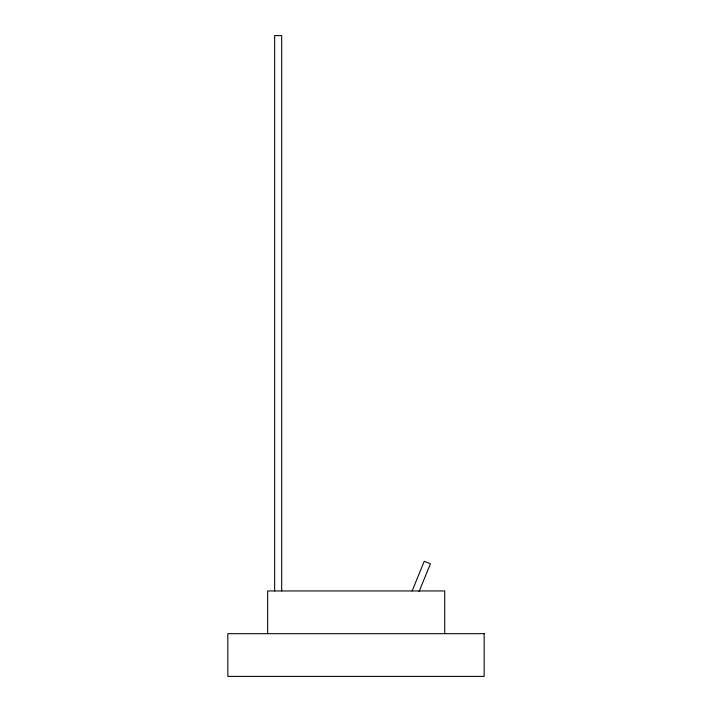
<?xml version="1.0" encoding="UTF-8"?>
<svg xmlns="http://www.w3.org/2000/svg" width="712" height="712" viewBox="0 0 712 712"><rect width="100%" height="100%" fill="white"/><g stroke="black" fill="none" stroke-linecap="round" stroke-linejoin="round"><path stroke-width="1.07" d="M412.141 590.951L424.245 561.287L430.422 563.806L419.057 591.663M444.724 633.68L444.724 590.951L267.632 590.951L267.632 633.68M281.685 590.951L281.685 35.6L274.654 35.6L274.654 590.951M484.169 633.68L227.831 633.68L227.831 676.4L484.169 676.4L484.169 633.68"/></g></svg>
